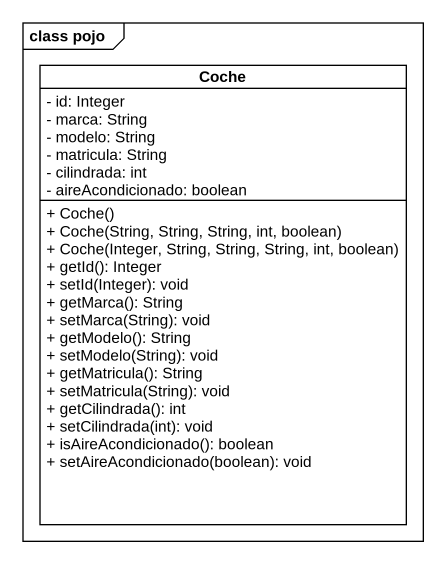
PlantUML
@startuml
mainframe class pojo
hide circle
hide empty members
skinparam classAttributeIconSize 0
class Coche {
  - id: Integer
  - marca: String
  - modelo: String
  - matricula: String
  - cilindrada: int
  - aireAcondicionado: boolean
  + Coche()
  + Coche(String, String, String, int, boolean)
  + Coche(Integer, String, String, String, int, boolean)
  + getId(): Integer
  + setId(Integer): void
  + getMarca(): String
  + setMarca(String): void
  + getModelo(): String
  + setModelo(String): void
  + getMatricula(): String
  + setMatricula(String): void
  + getCilindrada(): int
  + setCilindrada(int): void
  + isAireAcondicionado(): boolean
  + setAireAcondicionado(boolean): void
}
@enduml
